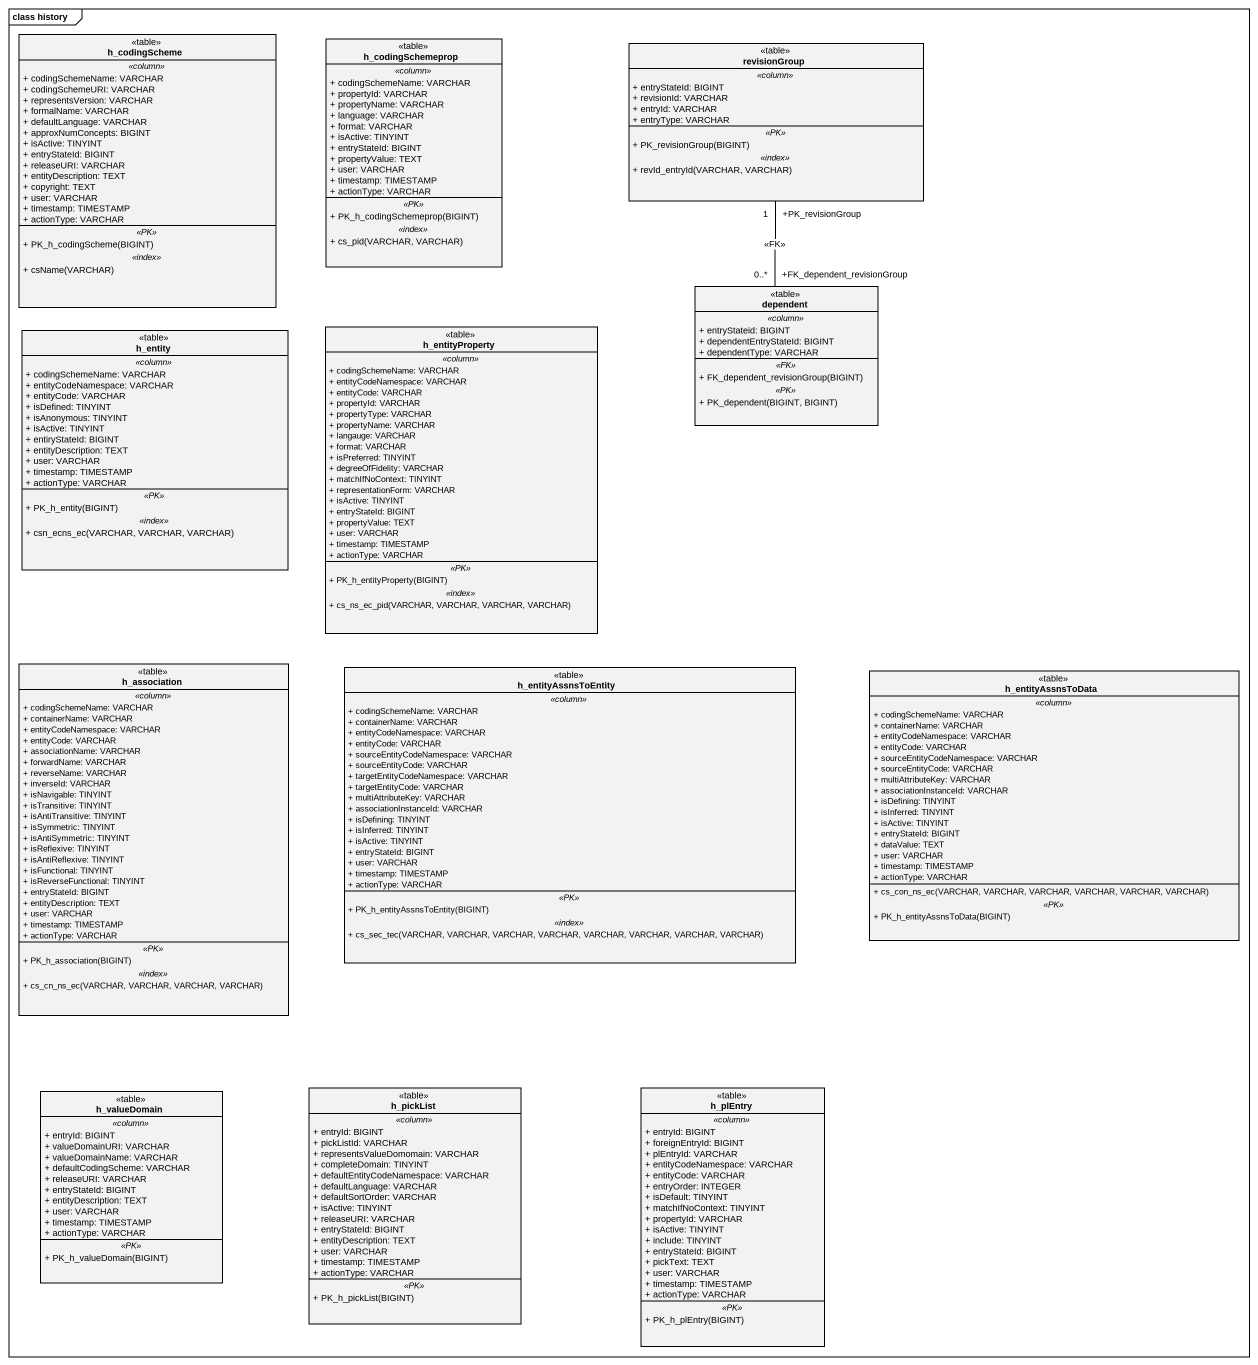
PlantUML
@startuml
mainframe class history
hide circle
hide empty members
skinparam classAttributeIconSize 0
class h_codingScheme <<table>> {
  .. <<column>> ..
  + codingSchemeName: VARCHAR
  + codingSchemeURI: VARCHAR
  + representsVersion: VARCHAR
  + formalName: VARCHAR
  + defaultLanguage: VARCHAR
  + approxNumConcepts: BIGINT
  + isActive: TINYINT
  + entryStateId: BIGINT
  + releaseURI: VARCHAR
  + entityDescription: TEXT
  + copyright: TEXT
  + user: VARCHAR
  + timestamp: TIMESTAMP
  + actionType: VARCHAR
  .. <<PK>> ..
  + PK_h_codingScheme(BIGINT)
  .. <<index>> ..
  + csName(VARCHAR)
}
class h_codingSchemeprop <<table>> {
  .. <<column>> ..
  + codingSchemeName: VARCHAR
  + propertyId: VARCHAR
  + propertyName: VARCHAR
  + language: VARCHAR
  + format: VARCHAR
  + isActive: TINYINT
  + entryStateId: BIGINT
  + propertyValue: TEXT
  + user: VARCHAR
  + timestamp: TIMESTAMP
  + actionType: VARCHAR
  .. <<PK>> ..
  + PK_h_codingSchemeprop(BIGINT)
  .. <<index>> ..
  + cs_pid(VARCHAR, VARCHAR)
}
class revisionGroup <<table>> {
  .. <<column>> ..
  + entryStateId: BIGINT
  + revisionId: VARCHAR
  + entryId: VARCHAR
  + entryType: VARCHAR
  .. <<PK>> ..
  + PK_revisionGroup(BIGINT)
  .. <<index>> ..
  + revId_entryId(VARCHAR, VARCHAR)
}
class dependent <<table>> {
  .. <<column>> ..
  + entryStateid: BIGINT
  + dependentEntryStateId: BIGINT
  + dependentType: VARCHAR
  .. <<FK>> ..
  + FK_dependent_revisionGroup(BIGINT)
  .. <<PK>> ..
  + PK_dependent(BIGINT, BIGINT)
}
class h_entity <<table>> {
  .. <<column>> ..
  + codingSchemeName: VARCHAR
  + entityCodeNamespace: VARCHAR
  + entityCode: VARCHAR
  + isDefined: TINYINT
  + isAnonymous: TINYINT
  + isActive: TINYINT
  + entiryStateId: BIGINT
  + entityDescription: TEXT
  + user: VARCHAR
  + timestamp: TIMESTAMP
  + actionType: VARCHAR
  .. <<PK>> ..
  + PK_h_entity(BIGINT)
  .. <<index>> ..
  + csn_ecns_ec(VARCHAR, VARCHAR, VARCHAR)
}
class h_entityProperty <<table>> {
  .. <<column>> ..
  + codingSchemeName: VARCHAR
  + entityCodeNamespace: VARCHAR
  + entityCode: VARCHAR
  + propertyId: VARCHAR
  + propertyType: VARCHAR
  + propertyName: VARCHAR
  + langauge: VARCHAR
  + format: VARCHAR
  + isPreferred: TINYINT
  + degreeOfFidelity: VARCHAR
  + matchIfNoContext: TINYINT
  + representationForm: VARCHAR
  + isActive: TINYINT
  + entryStateId: BIGINT
  + propertyValue: TEXT
  + user: VARCHAR
  + timestamp: TIMESTAMP
  + actionType: VARCHAR
  .. <<PK>> ..
  + PK_h_entityProperty(BIGINT)
  .. <<index>> ..
  + cs_ns_ec_pid(VARCHAR, VARCHAR, VARCHAR, VARCHAR)
}
class h_association <<table>> {
  .. <<column>> ..
  + codingSchemeName: VARCHAR
  + containerName: VARCHAR
  + entityCodeNamespace: VARCHAR
  + entityCode: VARCHAR
  + associationName: VARCHAR
  + forwardName: VARCHAR
  + reverseName: VARCHAR
  + inverseId: VARCHAR
  + isNavigable: TINYINT
  + isTransitive: TINYINT
  + isAntiTransitive: TINYINT
  + isSymmetric: TINYINT
  + isAntiSymmetric: TINYINT
  + isReflexive: TINYINT
  + isAntiReflexive: TINYINT
  + isFunctional: TINYINT
  + isReverseFunctional: TINYINT
  + entryStateId: BIGINT
  + entityDescription: TEXT
  + user: VARCHAR
  + timestamp: TIMESTAMP
  + actionType: VARCHAR
  .. <<PK>> ..
  + PK_h_association(BIGINT)
  .. <<index>> ..
  + cs_cn_ns_ec(VARCHAR, VARCHAR, VARCHAR, VARCHAR)
}
class h_entityAssnsToEntity <<table>> {
  .. <<column>> ..
  + codingSchemeName: VARCHAR
  + containerName: VARCHAR
  + entityCodeNamespace: VARCHAR
  + entityCode: VARCHAR
  + sourceEntityCodeNamespace: VARCHAR
  + sourceEntityCode: VARCHAR
  + targetEntityCodeNamespace: VARCHAR
  + targetEntityCode: VARCHAR
  + multiAttributeKey: VARCHAR
  + associationInstanceId: VARCHAR
  + isDefining: TINYINT
  + isInferred: TINYINT
  + isActive: TINYINT
  + entryStateId: BIGINT
  + user: VARCHAR
  + timestamp: TIMESTAMP
  + actionType: VARCHAR
  .. <<PK>> ..
  + PK_h_entityAssnsToEntity(BIGINT)
  .. <<index>> ..
  + cs_sec_tec(VARCHAR, VARCHAR, VARCHAR, VARCHAR, VARCHAR, VARCHAR, VARCHAR, VARCHAR)
}
class h_entityAssnsToData <<table>> {
  .. <<column>> ..
  + codingSchemeName: VARCHAR
  + containerName: VARCHAR
  + entityCodeNamespace: VARCHAR
  + entityCode: VARCHAR
  + sourceEntityCodeNamespace: VARCHAR
  + sourceEntityCode: VARCHAR
  + multiAttributeKey: VARCHAR
  + associationInstanceId: VARCHAR
  + isDefining: TINYINT
  + isInferred: TINYINT
  + isActive: TINYINT
  + entryStateId: BIGINT
  + dataValue: TEXT
  + user: VARCHAR
  + timestamp: TIMESTAMP
  + actionType: VARCHAR
  --
  + cs_con_ns_ec(VARCHAR, VARCHAR, VARCHAR, VARCHAR, VARCHAR, VARCHAR)
  .. <<PK>> ..
  + PK_h_entityAssnsToData(BIGINT)
}
class h_pickList <<table>> {
  .. <<column>> ..
  + entryId: BIGINT
  + pickListId: VARCHAR
  + representsValueDomomain: VARCHAR
  + completeDomain: TINYINT
  + defaultEntityCodeNamespace: VARCHAR
  + defaultLanguage: VARCHAR
  + defaultSortOrder: VARCHAR
  + isActive: TINYINT
  + releaseURI: VARCHAR
  + entryStateId: BIGINT
  + entityDescription: TEXT
  + user: VARCHAR
  + timestamp: TIMESTAMP
  + actionType: VARCHAR
  .. <<PK>> ..
  + PK_h_pickList(BIGINT)
}
class h_plEntry <<table>> {
  .. <<column>> ..
  + entryId: BIGINT
  + foreignEntryId: BIGINT
  + plEntryId: VARCHAR
  + entityCodeNamespace: VARCHAR
  + entityCode: VARCHAR
  + entryOrder: INTEGER
  + isDefault: TINYINT
  + matchIfNoContext: TINYINT
  + propertyId: VARCHAR
  + isActive: TINYINT
  + include: TINYINT
  + entryStateId: BIGINT
  + pickText: TEXT
  + user: VARCHAR
  + timestamp: TIMESTAMP
  + actionType: VARCHAR
  .. <<PK>> ..
  + PK_h_plEntry(BIGINT)
}
class h_valueDomain <<table>> {
  .. <<column>> ..
  + entryId: BIGINT
  + valueDomainURI: VARCHAR
  + valueDomainName: VARCHAR
  + defaultCodingScheme: VARCHAR
  + releaseURI: VARCHAR
  + entryStateId: BIGINT
  + entityDescription: TEXT
  + user: VARCHAR
  + timestamp: TIMESTAMP
  + actionType: VARCHAR
  .. <<PK>> ..
  + PK_h_valueDomain(BIGINT)
}
dependent "+FK_dependent_revisionGroup\n0..*" -up- "+PK_revisionGroup\n1" revisionGroup : <<FK>>
@enduml
